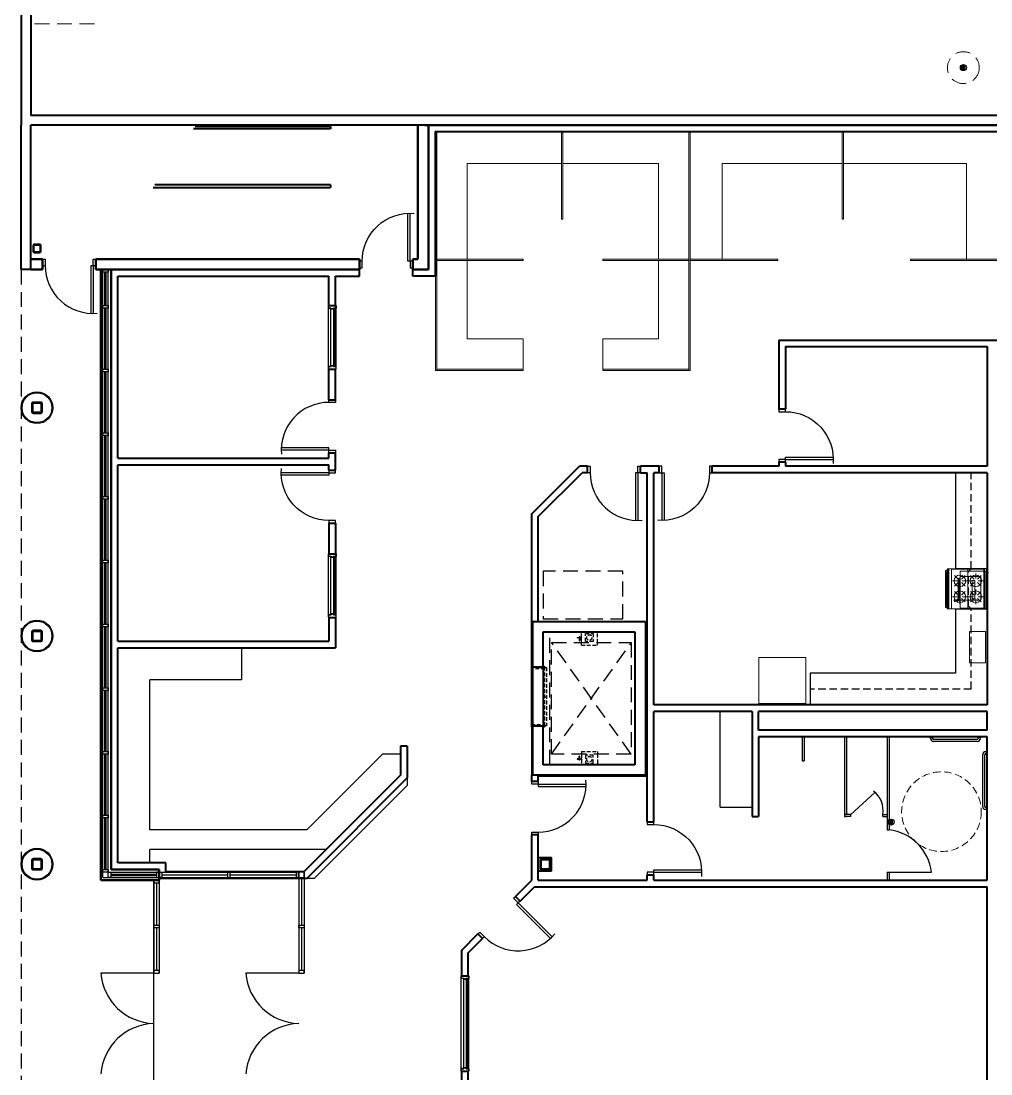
# Model space of a CAD drawing. Header units: inches. Extents: x -1028 to 37906, y -2339 to 19896.
# Drawn here: x 278 to 1009, y -1055 to -262 of the extents above; entities that cross this region are included whole.
import ezdxf

# ---------------------------------------------------------------- set-up
doc = ezdxf.new("R2010")
doc.units = ezdxf.units.IN
doc.header["$LTSCALE"] = 90
doc.header["$MEASUREMENT"] = 0
for name, pattern in [('HIDDEN2', [0.1875, 0.125, -0.0625]), ('X02461AFP1$0$HIDDEN2', [0.1875, 0.125, -0.0625]), ('X02461AFP1$0$HIDDEN4', [0.09375, 0.0625, -0.03125]), ('X02461AFP1$0$HIDDEN8', [0.04625, 0.03125, -0.015])]:
    doc.linetypes.add(name, pattern=pattern)
for name, color, linetype, lineweight in [('X02461AFP1$0$UCNT', 4, 'Continuous', 25), ('X02461AFP1$0$UCOLS', 6, 'Continuous', 40), ('X02461AFP1$0$UCOLS1', 2, 'Continuous', 25), ('X02461AFP1$0$UCOLS2', 2, 'Continuous', 25), ('X02461AFP1$0$UCOLS3', 6, 'Continuous', 40), ('X02461AFP1$0$UDR', 1, 'Continuous', 25), ('X02461AFP1$0$UELEV', 2, 'HIDDEN2', 25), ('X02461AFP1$0$UEQ_KIT', 9, 'Continuous', 13), ('X02461AFP1$0$UEQUIP', 4, 'Continuous', 25), ('X02461AFP1$0$UFLD', 4, 'Continuous', 25), ('X02461AFP1$0$UFLSL2A', 2, 'HIDDEN2', 25), ('X02461AFP1$0$UFURL', 9, 'Continuous', 13), ('X02461AFP1$0$UGL', 2, 'Continuous', 25), ('X02461AFP1$0$UHANDICAP', 8, 'X02461AFP1$0$HIDDEN4', 13), ('X02461AFP1$0$UHANDRAIL', 6, 'Continuous', 40), ('X02461AFP1$0$UKIT_EQ', 9, 'Continuous', 13), ('X02461AFP1$0$UMEZZ', 2, 'HIDDEN2', 25), ('X02461AFP1$0$UPLM', 1, 'Continuous', 25), ('X02461AFP1$0$UPLMA', 1, 'Continuous', 25), ('X02461AFP1$0$UPWALL', 9, 'Continuous', 13), ('X02461AFP1$0$USIDEWALK', 4, 'Continuous', 25), ('X02461AFP1$0$UWC1', 7, 'Continuous', 40), ('X02461AFP1$0$UWC2', 3, 'Continuous', 50), ('X02461AFP1$0$UWIN_GL', 2, 'Continuous', 25), ('X02461AFP1$0$UWINJ', 4, 'Continuous', 25), ('X02461AFP1$0$UWS1', 6, 'Continuous', 40), ('X02461AFP1$0$UWT', 7, 'Continuous', 40)]:
    doc.layers.add(name, color=color, linetype=linetype, lineweight=lineweight)

# ---------------------------------------------------------------- blocks, each defined once
blk = doc.blocks.new('X02461AFP1$0$K_STOVE')
at = {"layer": 'X02461AFP1$0$UEQ_KIT'}
for p, q in [((0.12, 27.25, 30.25), (0.12, 3.25, 30.25)), ((0.12, 28, 23), (30.12, 28, 36.75)), ((6.12, 27.5, 13.75), (0.12, 27.5)), ((30.12, 27.5, 13.75), (0.12, 27.5)), ((30.12, 27.5, 13.75), (0.12, 27.5)), ((0.25, 3.25), (0.25, 27.25)), ((1.77, 29.3, 33.25), (1.77, 9.8, 33.25)), ((1.77, 29.17, 33.25), (29.77, 29.17, 16.75)), ((1.77, 9.8, 33.25), (1.77, 29.17, 33.25)), ((2.5, 29.62, -5.44), (2.5, 30.75, -5.44)), ((2.5, 30.75, -5.44), (3.25, 30.75, -5.44)), ((3.25, 30.75, -5.44), (3.25, 29.62, -5.44)), ((7.92, 22.7, 30.25), (5.19, 25.43, 30.25)), ((5.77, 9.8, 20.25), (5.77, 25.24, 20.25)), ((9.13, 27.06, 30.25), (9.13, 23.2, 30.25)), ((13.06, 25.43, 30.25), (10.33, 22.7, 30.25)), ((19.92, 22.7, 30.25), (17.19, 25.43, 30.25)), ((21.13, 27.06, 30.25), (21.13, 23.2, 30.25)), ((25.06, 25.43, 30.25), (22.33, 22.7, 30.25)), ((23.83, 9.8, 3.75), (23.83, 25.24, 3.75)), ((29.77, 29.3, 16.75), (29.77, 9.8, 16.75)), ((29.77, 29.17, 16.75), (29.77, 9.8, 16.75)), ((7.43, 21.5, 30.25), (3.56, 21.5, 30.25)), ((7.92, 20.3, 30.25), (5.19, 17.57, 30.25)), ((8.89, 20.8, 33.25), (22.77, 20.8, 16.75)), ((8.89, 18.8, 33.25), (8.89, 20.8, 33.25)), ((22.77, 18.8, 16.75), (8.89, 18.8, 33.25)), ((9.13, 19.8, 30.25), (9.13, 15.94, 30.25)), ((13.06, 17.57, 30.25), (10.33, 20.3, 30.25)), ((19.43, 21.5, 30.25), (15.56, 21.5, 30.25)), ((19.92, 20.3, 30.25), (17.19, 17.57, 30.25)), ((21.13, 19.8, 30.25), (21.13, 15.94, 30.25)), ((25.06, 17.57, 30.25), (22.33, 20.3, 30.25)), ((22.77, 20.8, 16.75), (22.77, 18.8, 16.75)), ((26.69, 21.5, 30.25), (22.83, 21.5, 30.25)), ((30.07, 15.53, 34.75), (0.07, 15.53, 51.25)), ((1.77, 9.8, 33.25), (29.77, 9.8, 16.75)), ((4.77, 9.8, 33.25), (1.77, 9.8, 33.25)), ((4.77, 9.8, 14.25), (24.83, 9.8, -2.25)), ((4.77, 9.8, 33.25), (24.83, 9.8, 16.75)), ((7.92, 10.7, 30.25), (5.19, 13.43, 30.25)), ((7.92, 8.3, 30.25), (5.19, 5.57, 30.25)), ((5.77, 9.8, 20.25), (23.83, 9.8, 3.75)), ((10.51, 9.5, 13.75), (6.65, 9.5, 13.75)), ((7.27, 9.8, 21.75), (7.27, 8.3, 21.75)), ((7.27, 8.3, 21.75), (8.27, 8.3, 21.75)), ((8.27, 9.8, 21.75), (8.27, 8.3, 21.75)), ((8.27, 9.05, 21.75), (22.27, 9.05, 5.25)), ((22.27, 8.3, 5.25), (8.27, 8.3, 21.75)), ((9.13, 15.06, 30.25), (9.13, 11.2, 30.25)), ((13.06, 13.43, 30.25), (10.33, 10.7, 30.25)), ((13.06, 5.57, 30.25), (10.33, 8.3, 30.25)), ((17.78, 9.5, 13.75), (13.91, 9.5, 13.75)), ((19.92, 10.7, 30.25), (17.19, 13.43, 30.25)), ((19.92, 8.3, 30.25), (17.19, 5.57, 30.25)), ((22.51, 9.5, 13.75), (18.65, 9.5, 13.75)), ((21.13, 15.06, 30.25), (21.13, 11.2, 30.25)), ((22.27, 9.8, 5.25), (22.27, 8.3, 5.25)), ((23.27, 8.3, 5.25), (22.27, 8.3, 5.25)), ((25.06, 13.43, 30.25), (22.33, 10.7, 30.25)), ((25.06, 5.57, 30.25), (22.33, 8.3, 30.25)), ((26.69, 9.5, 30.25), (22.83, 9.5, 30.25)), ((23.27, 9.8, 5.25), (23.27, 8.3, 5.25)), ((23.68, 6.17, 22.25), (23.68, 9.8, 22.25)), ((24.18, 9.8, 22.25), (24.18, 6.17, 22.25)), ((29.77, 9.8, 16.75), (24.83, 9.8, 16.75)), ((28.33, 9.8, 0.75), (26.27, 9.8, 0.75)), ((30.12, 1, 6.75), (0.12, 1, 10.75)), ((0.12, 1, -12.75), (30.12, 1, -16.75)), ((30.12, 3.25, 13.75), (0.12, 3.25)), ((30.12, 1.25, 13.75), (0.12, 1.25)), ((0.12, 0.25, 30.25), (30.12, 0.25, 6.75)), ((1.25, -1.25, 5.25), (1.25, 0.25, 5.25)), ((2.25, 0.25, 5.25), (2.25, -1.25, 5.25)), ((9.13, 7.8, 30.25), (9.13, 3.94, 30.25)), ((21.13, 7.8, 30.25), (21.13, 3.94, 30.25)), ((24.18, 6.17, 22.25), (23.68, 6.17, 22.25)), ((28.12, 0.25, 5.25), (28.12, -1.25, 5.25)), ((29.12, -1.25, 5.25), (29.12, 0.25, 5.25)), ((2.25, -1.25, 5.25), (1.25, -1.25, 5.25)), ((1.25, -1.25, 4.25), (2.25, -1.25, 4.25)), ((28.12, -0.5, 4.25), (2.25, -0.5, 4.25)), ((2.25, -1.25, 4.25), (28.12, -1.25, 4.25)), ((28.12, -1.25, 5.25), (29.12, -1.25, 5.25)), ((29.12, -1.25, 4.25), (28.12, -1.25, 4.25))]:
    blk.add_line(p, q, dxfattribs=at)
for centre, radius in [((9.13, 21.5, 30.25), 4.37), ((21.13, 21.5, 30.25), 4.37), ((27.52, 30.17, 17.75), 0.375), ((9.13, 9.5, 30.25), 4.37), ((21.13, 9.5, 30.25), 4.37), ((23.93, 5.67, 22.5), 0.562)]:
    blk.add_circle(centre, radius, dxfattribs=at)
for points, invisible_edges in [([(0.12, 29.5), (30.12, 29.5, 13.75), (30.12, 1.25, 13.75), (0.12, 1.25)], 4), ([(0.12, 1, 1.75), (30.12, 1.25, 13.75), (30.12, 0.25, 12), (0.12, 0.25)], 1)]:
    blk.add_3dface(points, dxfattribs=dict(at, invisible_edges=invisible_edges))
for points in [[(1.77, 9.8, 33.25), (1.77, 29.17, 33.25), (29.77, 29.17, 16.75), (29.77, 9.8, 16.75)], [(23.83, 25.24, 7.75), (23.83, 9.8, 7.75), (5.77, 9.8, 24.25), (5.77, 25.24, 24.25)], [(8.27, 9.8, 22.75), (7.27, 9.8, 22.75), (7.27, 8.3, 22.75), (8.27, 8.3, 22.75)], [(8.27, 9.05, 22.75), (22.27, 9.05, 6.25), (22.27, 8.3, 6.25), (8.27, 8.3, 22.75)], [(22.27, 9.8, 6.25), (23.27, 9.8, 6.25), (23.27, 8.3, 6.25), (22.27, 8.3, 6.25)], [(23.68, 9.8, 22.25), (24.18, 9.8, 22.25), (24.18, 6.17, 22.25), (23.68, 6.17, 22.25)], [(0, 1, 6.5), (0, 0), (0, 1, -12.75)], [(0.12, 0.25, 16), (30.12, 0.25, 12), (30.12, 1, 12), (0.12, 1, 16)], [(30.12, 0), (0.25, 0), (0.25, 1, -12.75), (30.12, 1, -12.75)], [(1.25, 0.75, 5.25), (1.25, -1.25, 5.25), (1.25, -1.25, 4.25), (1.25, 0.62, 4.25)], [(2.25, 0.75, 5.25), (1.25, 0.75, 5.25), (1.25, -1.25, 5.25), (2.25, -1.25, 5.25)], [(2.25, 0.75, 5.25), (2.25, -1.25, 5.25), (2.25, -1.25, 4.25), (2.25, 0.62, 4.25)], [(28.12, 0.75, 5.25), (28.12, -1.25, 5.25), (28.12, -1.25, 4.25), (28.12, 0.62, 4.25)], [(28.12, 0.75, 5.25), (29.12, 0.75, 5.25), (29.12, -1.25, 5.25), (28.12, -1.25, 5.25)], [(29.12, 0.75, 5.25), (29.12, -1.25, 5.25), (29.12, -1.25, 4.25), (29.12, 0.62, 4.25)], [(28.12, -0.5, 5.25), (2.25, -0.5, 5.25), (2.25, -1.25, 5.25), (28.12, -1.25, 5.25)]]:
    blk.add_3dface(points, dxfattribs=at)
blk = doc.blocks.new('X02461AFP1$0$30DRM')
for p, q in [((2, 2.5), (2, 38.5)), ((3.75, 2.5), (3.75, 38.43)), ((2, 2.5), (3.75, 2.5)), ((3.75, 2.5), (3.75, 2.5))]:
    blk.add_line(p, q)
for points in [[(0, -2.5), (0, 2.5), (2, 2.5), (2, -2.5)], [(38, -2.5), (38, 2.5), (40, 2.5), (40, -2.5)]]:
    blk.add_lwpolyline(points, close=True)
blk.add_arc((2, 2.5), 36, 0, 95)
blk = doc.blocks.new('X02461AFP1$0$HC_GRBAR')
at = {"layer": 'Defpoints'}
for p, q in [((0, 0), (0, -0.11)), ((0.06, -0.06), (-0.06, -0.06))]:
    blk.add_line(p, q, dxfattribs=at)
at = {"layer": 'X02461AFP1$0$UPLMA'}
for p, q in [((0, 55.44), (0, 52.44)), ((0.5, 55.44), (0, 55.44)), ((0, 52.44), (0.5, 52.44)), ((0.5, 52.44), (0.5, 55.44)), ((0.5, 54.69), (1.25, 54.69)), ((0.5, 53.19), (1.25, 53.19)), ((2, 52.44), (2, 13.44)), ((3.5, 52.44), (3.5, 13.44)), ((0, 10.44), (0, 13.44)), ((0, 13.44), (0.5, 13.44)), ((0.5, 10.44), (0, 10.44)), ((0.5, 13.44), (0.5, 10.44)), ((0.5, 12.69), (1.25, 12.69)), ((0.5, 11.19), (1.25, 11.19)), ((4.56, 0.44), (7.56, 0.44)), ((4.56, -0.06), (4.56, 0.44)), ((5.31, 0.44), (5.31, 1.19)), ((6.81, 0.44), (6.81, 1.19)), ((7.56, 3.44), (40.56, 3.44)), ((7.56, 1.94), (40.56, 1.94)), ((7.56, 0.44), (7.56, -0.06)), ((43.56, 0.44), (40.56, 0.44)), ((40.56, 0.44), (40.56, -0.06)), ((41.31, 0.44), (41.31, 1.19)), ((42.81, 0.44), (42.81, 1.19)), ((43.56, -0.06), (43.56, 0.44)), ((7.56, -0.06), (4.56, -0.06)), ((40.56, -0.06), (43.56, -0.06))]:
    blk.add_line(p, q, dxfattribs=at)
for centre, radius, start, end in [((1.25, 52.44), 2.25, 0, 90), ((1.25, 52.44), 0.75, 0, 90), ((1.25, 13.44), 2.25, 270, 0), ((1.25, 13.44), 0.75, 270, 0), ((7.56, 1.19), 2.25, 90, 180), ((7.56, 1.19), 0.75, 90, 180), ((40.56, 1.19), 2.25, 0, 90), ((40.56, 1.19), 0.75, 0, 90)]:
    blk.add_arc(centre, radius, start, end, dxfattribs=at)
blk = doc.blocks.new('X02461AFP1$0$ELEV')
at = {"layer": 'X02461AFP1$0$UDR', "linetype": 'X02461AFP1$0$HIDDEN8'}
for p, q in [((68, -30.25), (68, -28.25)), ((68, -28.25), (69, -28.25)), ((78, -30.25), (68, -30.25)), ((77, -28.25), (78, -28.25)), ((78, -28.25), (78, -30.25)), ((67.75, -51.25), (66.5, -51.25)), ((68, -72.25), (78, -72.25)), ((68, -74.25), (68, -72.25)), ((69, -74.25), (68, -74.25)), ((78, -74.25), (77, -74.25)), ((78, -72.25), (78, -74.25))]:
    blk.add_line(p, q, dxfattribs=at)
blk.add_lwpolyline([(67.75, -73.25), (66.5, -73.25), (66.5, -29.25), (67.75, -29.25)], close=True, dxfattribs=at)
at = {"layer": 'X02461AFP1$0$UDR', "color": 0, "linetype": 'X02461AFP1$0$HIDDEN8'}
for p in [(78, -30.25), (78, -72.25)]:
    blk.add_point(p, dxfattribs=at)
at = {"layer": 'X02461AFP1$0$UELEV'}
for p, q in [((64, 0), (64, -100)), ((2.75, -8), (62.75, -92)), ((62.75, -8), (2.75, -92)), ((62.75, -8), (62.75, -92))]:
    blk.add_line(p, q, dxfattribs=at)
blk.add_lwpolyline([(62.75, -92), (2.75, -92), (2.75, -8), (62.75, -8)], close=True, dxfattribs=at)
at = {"layer": 'X02461AFP1$0$UEQUIP', "linetype": 'X02461AFP1$0$HIDDEN8'}
for p, q in [((28.29, -8), (28.29, 0)), ((40.29, -4.05), (40.29, 0)), ((40.29, -8), (40.29, -4.37)), ((28.29, -10), (28.29, -8.32)), ((40.29, -10), (28.29, -10)), ((40.29, -10), (40.29, -8.35)), ((40.29, -90), (28.29, -90)), ((28.29, -90), (28.29, -91.68)), ((28.29, -92), (28.29, -100)), ((40.29, -90), (40.29, -91.65)), ((40.29, -92), (40.29, -95.63)), ((40, -95.95), (40, -95.78)), ((40.29, -95.95), (40.29, -100))]:
    blk.add_line(p, q, dxfattribs=at)
at = {"layer": 'X02461AFP1$0$UEQUIP', "color": 9, "linetype": 'X02461AFP1$0$HIDDEN8'}
for p, q in [((43.5, -4.05), (40, -4.05)), ((40, -4.05), (40, -4.22)), ((41.48, -4.48), (40.12, -4.35)), ((41.44, -5.23), (41.44, -5.23)), ((41.44, -5.23), (41.44, -6.48)), ((42.06, -6.48), (41.44, -6.48)), ((41.59, -4.6), (41.59, -5.08)), ((41.75, -3.05), (41.75, -7.23)), ((41.91, -4.61), (41.91, -5.08)), ((42.03, -4.48), (43.38, -4.37)), ((42.06, -5.23), (42.06, -6.48)), ((42.06, -5.23), (42.06, -5.23)), ((43.5, -4.05), (43.5, -4.24)), ((41.44, -94.77), (41.44, -93.52)), ((42.06, -93.52), (41.44, -93.52)), ((41.44, -94.77), (41.44, -94.77)), ((41.59, -95.4), (41.59, -94.92)), ((41.75, -96.95), (41.75, -92.77)), ((41.91, -95.39), (41.91, -94.92)), ((42.06, -94.77), (42.06, -93.52)), ((42.06, -94.77), (42.06, -94.77)), ((43.5, -95.95), (40, -95.95)), ((41.48, -95.52), (40.12, -95.65)), ((42.03, -95.52), (43.38, -95.63)), ((43.5, -95.95), (43.5, -95.76))]:
    blk.add_line(p, q, dxfattribs=at)
at = {"layer": 'X02461AFP1$0$UEQUIP', "linetype": 'X02461AFP1$0$HIDDEN8'}
for points in [[(37.33, -1.17), (31.33, -1.17), (31.33, -7.17), (37.33, -7.17)], [(37.33, -98.83), (31.33, -98.83), (31.33, -92.83), (37.33, -92.83)]]:
    blk.add_lwpolyline(points, close=True, dxfattribs=at)
for centre in [(34.33, -4.17), (34.33, -95.83)]:
    blk.add_circle(centre, 2, dxfattribs=at)
at = {"layer": 'X02461AFP1$0$UEQUIP', "color": 9, "linetype": 'X02461AFP1$0$HIDDEN8'}
for centre, radius, start, end in [((40.13, -4.22), 0.13, 180, 264.77413), ((41.44, -5.08), 0.156, 270, 0), ((41.46, -4.6), 0.13, 0, 84.77413), ((42.04, -4.61), 0.13, 94.66413, 180), ((42.06, -5.08), 0.156, 180, 270), ((43.37, -4.24), 0.13, 274.66413, 0), ((41.44, -94.92), 0.156, 0, 90), ((42.06, -94.92), 0.156, 90, 180), ((41.46, -95.4), 0.13, 275.22587, 0), ((42.04, -95.39), 0.13, 180, 265.33587), ((43.37, -95.76), 0.13, 0, 85.33587)]:
    blk.add_arc(centre, radius, start, end, dxfattribs=at)
at = {"layer": 'X02461AFP1$0$UEQUIP', "linetype": 'X02461AFP1$0$HIDDEN8'}
blk.add_arc((40.13, -95.78), 0.13, 95.22587, 180, dxfattribs=at)
at = {"layer": 'X02461AFP1$0$UWC1'}
for p, q in [((-8, -108), (-8, 8)), ((-8, 8), (77, 8)), ((77, 8), (77, -29)), ((0, -100), (0, 0)), ((0, 0), (69, 0)), ((69, 0), (69, -29)), ((69, -29), (77, -29)), ((69, -73.5), (69, -100)), ((69, -73.5), (77, -73.5)), ((69, -100), (0, -100)), ((77, -108), (-8, -108))]:
    blk.add_line(p, q, dxfattribs=at)
blk.add_lwpolyline([(77, -73.5), (77, -108)], dxfattribs=at)

msp = doc.modelspace()

# ---------------------------------------------------------------- linework, layer by layer
at = {"layer": 'X02461AFP1$0$UCNT'}
for p, q in [((1005.979483, -602.019683), (981.979483, -602.019683)), ((981.979483, -602.019683), (981.979483, -674.332183)), ((1005.979483, -674.332183), (981.979483, -674.332183)), ((993.979483, -674.332183), (991.979483, -676.332183)), ((981.979483, -704.707183), (981.979483, -753.019683)), ((1005.979483, -704.707183), (981.979483, -704.707183)), ((993.979483, -704.582183), (991.979483, -702.582183)), ((443.979483, -734.019683), (443.979483, -758.019683)), ((981.979483, -753.019683), (872.670005, -753.019683)), ((872.670005, -753.019683), (872.670005, -777.019683)), ((374.979483, -871.019683), (374.979483, -758.019683)), ((443.979483, -758.019683), (374.979483, -758.019683)), ((804.729483, -854.019683), (804.729483, -782.019683)), ((493.208834, -871.019683), (550.208834, -814.019683)), ((563.978386, -814.019683), (550.208834, -814.019683)), ((507.907318, -886.019683), (563.432253, -830.494748)), ((568.978386, -832.019683), (568.978386, -837.676537)), ((499.13524, -907.519683), (568.978386, -837.676537)), ((804.729483, -854.019683), (828.729483, -854.019683)), ((493.208834, -871.019683), (374.979483, -871.019683)), ((507.907318, -886.019683), (374.979483, -886.019683)), ((374.979483, -896.019683), (374.979483, -886.019683)), ((487.229483, -902.519683), (487.229483, -907.519683)), ((487.229483, -907.519683), (499.13524, -907.519683))]:
    msp.add_line(p, q, dxfattribs=at)
at = {"layer": 'X02461AFP1$0$UCNT', "linetype": 'X02461AFP1$0$HIDDEN4'}
for p, q in [((993.979483, -674.332183), (993.979483, -602.019683)), ((991.979483, -702.582183), (991.979483, -676.332183)), ((993.979483, -765.019683), (993.979483, -704.582183)), ((993.979483, -765.019683), (872.670005, -765.019683))]:
    msp.add_line(p, q, dxfattribs=at)
at = {"layer": 'X02461AFP1$0$UCOLS'}
for points in [[(292.729483, -557.019683, 0.4142135624), (293.979483, -555.769683), (293.979483, -550.269683, 0.4142135624), (292.729483, -549.019683), (287.229483, -549.019683, 0.4142135624), (285.979483, -550.269683), (285.979483, -555.769683, 0.4142135624), (287.229483, -557.019683)], [(292.729483, -556.394683, 0.4142135624), (293.354483, -555.769683), (293.354483, -550.269683, 0.4142135624), (292.729483, -549.644683), (287.229483, -549.644683, 0.4142135624), (286.604483, -550.269683), (286.604483, -555.769683, 0.4142135624), (287.229483, -556.394683)], [(292.729483, -901.019683, 0.4142135624), (293.979483, -899.769683), (293.979483, -894.269683, 0.4142135624), (292.729483, -893.019683), (287.229483, -893.019683, 0.4142135624), (285.979483, -894.269683), (285.979483, -899.769683, 0.4142135624), (287.229483, -901.019683)], [(292.729483, -900.394683, 0.4142135624), (293.354483, -899.769683), (293.354483, -894.269683, 0.4142135624), (292.729483, -893.644683), (287.229483, -893.644683, 0.4142135624), (286.604483, -894.269683), (286.604483, -899.769683, 0.4142135624), (287.229483, -900.394683)], [(675.754465, -901.019683, 0.4142135624), (677.004465, -899.769683), (677.004465, -894.269683, 0.4142135624), (675.754465, -893.019683), (670.254465, -893.019683, 0.4142135624), (669.004465, -894.269683), (669.004465, -899.769683, 0.4142135624), (670.254465, -901.019683)], [(675.754465, -900.394683, 0.4142135624), (676.379465, -899.769683), (676.379465, -894.269683, 0.4142135624), (675.754465, -893.644683), (670.254465, -893.644683, 0.4142135624), (669.629465, -894.269683), (669.629465, -899.769683, 0.4142135624), (670.254465, -900.394683)]]:
    msp.add_lwpolyline(points, format="xyb", close=True, dxfattribs=at)
at = {"layer": 'X02461AFP1$0$UCOLS1'}
for centre, radius in [((289.979483, -553.019683), 12), ((289.979483, -553.019683), 11.25), ((289.979483, -897.019683), 12), ((289.979483, -897.019683), 11.25)]:
    msp.add_circle(centre, radius, dxfattribs=at)
at = {"layer": 'X02461AFP1$0$UCOLS2'}
for radius in [12, 11.25]:
    msp.add_circle((289.979483, -725.019683), radius, dxfattribs=at)
at = {"layer": 'X02461AFP1$0$UCOLS3'}
for points in [[(292.041983, -436.019683, 0.4142135624), (292.979483, -435.082183), (292.979483, -430.957183, 0.4142135624), (292.041983, -430.019683), (287.916983, -430.019683, 0.4142135624), (286.979483, -430.957183), (286.979483, -435.082183, 0.4142135624), (287.916983, -436.019683)], [(292.041983, -435.550933, 0.4142135624), (292.510733, -435.082183), (292.510733, -430.957183, 0.4142135624), (292.041983, -430.488433), (287.916983, -430.488433, 0.4142135624), (287.448233, -430.957183), (287.448233, -435.082183, 0.4142135624), (287.916983, -435.550933)], [(292.729483, -729.019683, 0.4142135624), (293.979483, -727.769683), (293.979483, -722.269683, 0.4142135624), (292.729483, -721.019683), (287.229483, -721.019683, 0.4142135624), (285.979483, -722.269683), (285.979483, -727.769683, 0.4142135624), (287.229483, -729.019683)], [(292.729483, -728.394683, 0.4142135624), (293.354483, -727.769683), (293.354483, -722.269683, 0.4142135624), (292.729483, -721.644683), (287.229483, -721.644683, 0.4142135624), (286.604483, -722.269683), (286.604483, -727.769683, 0.4142135624), (287.229483, -728.394683)]]:
    msp.add_lwpolyline(points, format="xyb", close=True, dxfattribs=at)
at = {"layer": 'X02461AFP1$0$UDR'}
for p, q in [((377.979483, -979.019683), (337.979483, -979.019683)), ((487.229483, -979.019683), (447.229483, -979.019683))]:
    msp.add_line(p, q, dxfattribs=at)
for centre, start, end in [((379.202789, -975.67936), 184.632553595, 268.305047834), ((488.452789, -975.67936), 184.632553595, 268.305047834), ((379.202789, -1058.360006), 91.694952166, 175.367446405), ((488.452789, -1058.360006), 91.694952166, 175.367446405)]:
    msp.add_arc(centre, 41.358419, start, end, dxfattribs=at)
at = {"layer": 'X02461AFP1$0$UEQUIP', "linetype": 'X02461AFP1$0$HIDDEN2'}
msp.add_lwpolyline([(671.36942, -712.227829), (731.36942, -712.227829), (731.36942, -676.227829), (671.36942, -676.227829)], close=True, dxfattribs=at)
at = {"layer": 'X02461AFP1$0$UFLD'}
for p, q in [((986.416566, -298.397847), (986.416566, -295.158576)), ((987.365981, -298.943266), (987.365981, -294.613157)), ((988.157159, -299.021098), (988.157159, -294.535325)), ((989.106573, -298.724925), (989.106573, -294.831498)), ((931.917663, -866.8735), (931.917663, -863.634229)), ((932.867077, -867.418919), (932.867077, -863.088811)), ((933.658256, -867.496751), (933.658256, -863.010978)), ((934.60767, -867.200578), (934.60767, -863.307151))]:
    msp.add_line(p, q, dxfattribs=at)
for centre in [(987.978386, -296.778212), (933.479483, -865.253865)]:
    msp.add_circle(centre, 2.25, dxfattribs=at)
at = {"layer": 'X02461AFP1$0$UFLSL2A', "color": 9, "lineweight": 13}
msp.add_line((333.229483, -263.780691), (285.229483, -263.780691), dxfattribs=at)
msp.add_circle((987.978386, -296.778212), 12, dxfattribs=at)
at = {"layer": 'X02461AFP1$0$UGL'}
for p, q in [((339.604483, -907.019683), (339.604483, -451.019683)), ((343.604483, -905.019683), (343.604483, -451.019683)), ((343.604483, -903.019683), (381.979483, -903.019683)), ((383.979483, -903.019683), (485.229483, -903.019683)), ((487.229483, -903.019683), (487.229483, -979.019683)), ((491.229483, -903.019683), (491.229483, -979.019683)), ((339.604483, -907.019683), (379.979483, -907.019683)), ((377.979483, -909.019683), (377.979483, -979.019683)), ((381.979483, -909.019683), (381.979483, -979.019683)), ((383.979483, -907.019683), (485.229483, -907.019683)), ((377.979483, -979.019683), (381.979483, -979.019683)), ((487.229483, -979.019683), (491.229483, -979.019683))]:
    msp.add_line(p, q, dxfattribs=at)
at = {"layer": 'X02461AFP1$0$UGL', "color": 2, "lineweight": 25}
for p, q in [((345.604483, -904.519683), (379.979483, -904.519683)), ((345.604483, -905.519683), (379.979483, -905.519683)), ((379.979483, -911.019683), (379.979483, -943.019683)), ((383.979483, -905.019683), (433.604483, -905.019683)), ((435.604483, -905.019683), (485.229483, -905.019683)), ((489.229483, -907.019683), (489.229483, -943.019683)), ((379.979483, -945.019683), (379.979483, -977.019683)), ((489.229483, -945.019683), (489.229483, -977.019683))]:
    msp.add_line(p, q, dxfattribs=at)
for points in [[(339.604483, -451.019683), (339.604483, -449.019683), (343.604483, -449.019683), (343.604483, -451.019683)], [(339.604483, -478.019683), (339.604483, -476.019683), (343.604483, -476.019683), (343.604483, -478.019683)], [(339.604483, -526.019683), (339.604483, -524.019683), (343.604483, -524.019683), (343.604483, -526.019683)], [(339.604483, -574.019683), (339.604483, -572.019683), (343.604483, -572.019683), (343.604483, -574.019683)], [(339.604483, -622.019683), (339.604483, -620.019683), (343.604483, -620.019683), (343.604483, -622.019683)], [(339.604483, -670.019683), (339.604483, -668.019683), (343.604483, -668.019683), (343.604483, -670.019683)], [(339.604483, -718.019683), (339.604483, -716.019683), (343.604483, -716.019683), (343.604483, -718.019683)], [(339.604483, -766.019683), (339.604483, -764.019683), (343.604483, -764.019683), (343.604483, -766.019683)], [(339.604483, -814.019683), (339.604483, -812.019683), (343.604483, -812.019683), (343.604483, -814.019683)], [(339.604483, -862.019683), (339.604483, -860.019683), (343.604483, -860.019683), (343.604483, -862.019683)], [(339.604483, -903.019683), (339.604483, -901.019683), (343.604483, -901.019683), (343.604483, -903.019683)], [(343.604483, -903.019683), (345.604483, -903.019683), (345.604483, -907.019683), (343.604483, -907.019683)], [(379.979483, -907.019683), (381.979483, -907.019683), (381.979483, -903.019683), (379.979483, -903.019683)], [(383.979483, -907.019683), (381.979483, -907.019683), (381.979483, -903.019683), (383.979483, -903.019683)], [(433.604483, -907.019683), (435.604483, -907.019683), (435.604483, -903.019683), (433.604483, -903.019683)], [(485.229483, -907.019683), (487.229483, -907.019683), (487.229483, -903.019683), (485.229483, -903.019683)], [(491.229483, -907.019683), (491.229483, -903.019683), (487.229483, -903.019683), (487.229483, -907.019683)], [(381.979483, -911.019683), (381.979483, -909.019683), (377.979483, -909.019683), (377.979483, -911.019683)], [(381.979483, -943.019683), (381.979483, -945.019683), (377.979483, -945.019683), (377.979483, -943.019683)], [(491.229483, -943.019683), (491.229483, -945.019683), (487.229483, -945.019683), (487.229483, -943.019683)], [(381.979483, -979.019683), (381.979483, -977.019683), (377.979483, -977.019683), (377.979483, -979.019683)], [(491.229483, -979.019683), (491.229483, -977.019683), (487.229483, -977.019683), (487.229483, -979.019683)]]:
    msp.add_lwpolyline(points, close=True, dxfattribs=at)
msp.add_lwpolyline([(343.604483, -907.019683), (343.604483, -905.019683)], dxfattribs=at)
at = {"layer": 'X02461AFP1$0$UHANDICAP'}
msp.add_circle((971.486056, -857.38915), 30, dxfattribs=at)
at = {"layer": 'X02461AFP1$0$UHANDRAIL'}
for p, q in [((511.256882, -341.027917), (409.161975, -341.027917)), ((511.256882, -341.027917), (511.256882, -343.027917)), ((511.256882, -343.027917), (407.832432, -343.027917)), ((377.451154, -387.019683), (511.256882, -387.019683)), ((511.256882, -385.019683), (378.87957, -385.019683)), ((511.256882, -385.019683), (511.256882, -387.019683))]:
    msp.add_line(p, q, dxfattribs=at)
at = {"layer": 'X02461AFP1$0$UKIT_EQ'}
for points in [[(992.649682, -745.151412), (992.649682, -721.651412), (1004.649682, -721.651412), (1004.649682, -745.151412)], [(833.885785, -775.792207), (833.885785, -741.292207), (869.385785, -741.292207), (869.385785, -775.792207)]]:
    msp.add_lwpolyline(points, close=True, dxfattribs=at)
at = {"layer": 'X02461AFP1$0$UMEZZ'}
msp.add_line((277.979483, -449.019683), (277.979483, -1665.019683), dxfattribs=at)
at = {"layer": 'X02461AFP1$0$UPLMA'}
for p, q in [((866.479483, -801.019683), (866.479483, -819.019683)), ((867.979483, -801.019683), (867.979483, -819.019683)), ((898.479483, -801.019683), (898.479483, -861.019683)), ((899.979483, -801.019683), (899.979483, -859.519683)), ((930.479483, -801.019683), (930.479483, -871.019683)), ((931.979483, -801.019683), (931.979483, -871.050947)), ((866.479483, -819.019683), (867.979483, -819.019683)), ((903.229483, -859.519683), (921.339314, -843.039554)), ((903.229483, -859.519683), (898.479483, -859.519683)), ((898.479483, -861.019683), (899.979483, -861.019683)), ((903.229483, -861.019683), (898.479483, -861.019683)), ((898.479483, -861.019683), (899.979483, -861.019683)), ((898.479483, -861.019683), (899.979483, -861.019683)), ((903.229483, -861.019683), (903.229483, -859.519683)), ((927.229483, -861.019683), (927.229483, -859.519683)), ((927.229483, -859.519683), (930.479483, -859.519683)), ((927.229483, -861.019683), (930.479483, -861.019683)), ((930.479483, -871.050947), (931.979483, -871.050947)), ((930.479483, -903.019683), (930.479483, -909.019683)), ((930.479483, -903.019683), (931.979483, -903.019683)), ((931.979483, -903.019683), (931.979483, -909.019683)), ((931.979483, -903.019683), (963.979483, -903.019683))]:
    msp.add_line(p, q, dxfattribs=at)
for centre, radius, start, end in [((909.606526, -856.39263), 17.898242, 349.938050442, 53.346462063), ((927.594222, -907.440511), 36.652843, 6.927511553, 83.128493017)]:
    msp.add_arc(centre, radius, start, end, dxfattribs=at)
at = {"layer": 'X02461AFP1$0$UPWALL'}
for p, q in [((590.229483, -525.019683), (590.229483, -345.019683)), ((591.229483, -525.019683), (591.229483, -345.019683)), ((685.229483, -345.019683), (685.229483, -411.019683)), ((686.229483, -345.019683), (686.229483, -411.019683)), ((781.229483, -525.019683), (781.229483, -345.019683)), ((782.229483, -525.019683), (782.229483, -345.019683)), ((896.729483, -345.019683), (896.729483, -411.019683)), ((897.729483, -345.019683), (897.729483, -411.019683)), ((614.229483, -441.019683), (614.229483, -369.019683)), ((614.229483, -369.019683), (685.229483, -369.019683)), ((686.229483, -369.019683), (758.229483, -369.019683)), ((758.229483, -441.019683), (758.229483, -369.019683)), ((806.229483, -369.019683), (896.729483, -369.019683)), ((806.229483, -441.019683), (806.229483, -369.019683)), ((897.729483, -369.019683), (990.229483, -369.019683)), ((990.229483, -441.019683), (990.229483, -369.019683)), ((685.229483, -411.019683), (686.229483, -411.019683)), ((896.729483, -411.019683), (897.729483, -411.019683)), ((590.229483, -441.019683), (656.229483, -441.019683)), ((591.229483, -442.019683), (656.229483, -442.019683)), ((614.229483, -501.019683), (614.229483, -442.019683)), ((656.229483, -441.019683), (656.229483, -442.019683)), ((781.229483, -441.019683), (716.229483, -441.019683)), ((716.229483, -441.019683), (716.229483, -442.019683)), ((781.229483, -442.019683), (716.229483, -442.019683)), ((758.229483, -501.019683), (758.229483, -442.019683)), ((782.229483, -441.019683), (848.229483, -441.019683)), ((782.229483, -442.019683), (848.229483, -442.019683)), ((848.229483, -441.019683), (848.229483, -442.019683)), ((1013.229483, -441.019683), (948.229483, -441.019683)), ((948.229483, -441.019683), (948.229483, -442.019683)), ((1014.228386, -442.019683), (948.229483, -442.019683)), ((656.229483, -501.019683), (614.229483, -501.019683)), ((656.229483, -525.019683), (656.229483, -501.019683)), ((716.229483, -525.019683), (716.229483, -501.019683)), ((716.229483, -501.019683), (758.229483, -501.019683)), ((590.229483, -525.019683), (656.229483, -525.019683)), ((591.229483, -524.019683), (656.229483, -524.019683)), ((716.229483, -524.019683), (781.229483, -524.019683)), ((716.229483, -525.019683), (782.229483, -525.019683))]:
    msp.add_line(p, q, dxfattribs=at)
at = {"layer": 'X02461AFP1$0$USIDEWALK'}
msp.add_line((377.979483, -1125.019683), (377.979483, -909.019683), dxfattribs=at)
at = {"layer": 'X02461AFP1$0$UWC1'}
for p, q in [((663.479483, -793.019683), (663.479483, -748.519683)), ((671.479483, -748.519683), (671.479483, -793.019683))]:
    msp.add_line(p, q, dxfattribs=at)
at = {"layer": 'X02461AFP1$0$UWC2'}
for p, q in [((576.978386, -441.019683), (576.978386, -340.019683)), ((584.978386, -449.019683), (584.978386, -340.019683)), ((294.229483, -441.019683), (285.229483, -441.019683)), ((294.229483, -441.019683), (294.229483, -449.019683)), ((533.061952, -441.019683), (334.229483, -441.019683)), ((334.229483, -441.019683), (334.229483, -449.019683)), ((533.061952, -449.019683), (533.061952, -441.019683)), ((573.061952, -449.019683), (573.061952, -441.019683)), ((576.978386, -441.019683), (573.061952, -441.019683)), ((294.229483, -449.019683), (285.479483, -449.019683)), ((533.061952, -449.019683), (334.229483, -449.019683)), ((337.979483, -909.019683), (337.979483, -449.019683)), ((345.979483, -901.019683), (345.979483, -449.019683)), ((584.978386, -449.019683), (573.061952, -449.019683)), ((381.979483, -901.019683), (345.979483, -901.019683)), ((381.979483, -909.019683), (381.979483, -901.019683)), ((337.979483, -909.019683), (381.979483, -909.019683))]:
    msp.add_line(p, q, dxfattribs=at)
at = {"layer": 'X02461AFP1$0$UWIN_GL'}
for p, q in [((341.104483, -476.019683), (341.104483, -451.019683)), ((342.104483, -476.019683), (342.104483, -451.019683)), ((341.104483, -524.019683), (341.104483, -478.019683)), ((342.104483, -524.019683), (342.104483, -478.019683)), ((513.454019, -478.269657), (513.829019, -478.269657)), ((513.454019, -478.269657), (513.454021, -521.769683)), ((513.829021, -521.769683), (513.829019, -478.269657)), ((513.454021, -521.769683), (513.829021, -521.769683)), ((341.104483, -572.019683), (341.104483, -526.019683)), ((342.104483, -572.019683), (342.104483, -526.019683)), ((341.104483, -620.019683), (341.104483, -574.019683)), ((342.104483, -620.019683), (342.104483, -574.019683)), ((341.104483, -668.019683), (341.104483, -622.019683)), ((342.104483, -668.019683), (342.104483, -622.019683)), ((513.454019, -665.269657), (513.454021, -708.769683)), ((513.454019, -665.269657), (513.829019, -665.269657)), ((513.829021, -708.769683), (513.829019, -665.269657)), ((341.104483, -716.019683), (341.104483, -670.019683)), ((342.104483, -716.019683), (342.104483, -670.019683)), ((513.454021, -708.769683), (513.829021, -708.769683)), ((341.104483, -764.019683), (341.104483, -718.019683)), ((342.104483, -764.019683), (342.104483, -718.019683)), ((341.104483, -812.019683), (341.104483, -766.019683)), ((342.104483, -812.019683), (342.104483, -766.019683)), ((341.104483, -860.019683), (341.104483, -814.019683)), ((342.104483, -860.019683), (342.104483, -814.019683)), ((341.104483, -901.019683), (341.104483, -862.019683)), ((342.104483, -901.019683), (342.104483, -862.019683)), ((613.454019, -983.269657), (613.454021, -1050.769683)), ((613.454019, -983.269657), (613.829019, -983.269657)), ((613.829021, -1050.769683), (613.829019, -983.269657)), ((613.454021, -1050.769683), (613.829021, -1050.769683))]:
    msp.add_line(p, q, dxfattribs=at)
at = {"layer": 'X02461AFP1$0$UWIN_GL', "color": 8, "lineweight": 13}
for p, q in [((513.516521, -521.769683), (513.516519, -478.269657)), ((513.766521, -521.769683), (513.766519, -478.269657)), ((513.516521, -708.769683), (513.516519, -665.269657)), ((513.766521, -708.769683), (513.766519, -665.269657)), ((613.516521, -1050.769683), (613.516519, -983.269657)), ((613.766521, -1050.769683), (613.766519, -983.269657))]:
    msp.add_line(p, q, dxfattribs=at)
at = {"layer": 'X02461AFP1$0$UWINJ'}
for p, q in [((509.692447, -522.019683), (509.692446, -477.019833)), ((511.504947, -522.019683), (511.504946, -478.644657)), ((514.454021, -522.019683), (514.454019, -478.644657)), ((515.329021, -522.019683), (515.329019, -478.019657)), ((509.692447, -709.019683), (509.692446, -664.019833)), ((511.504947, -709.019683), (511.504946, -665.644657)), ((514.454021, -709.019683), (514.454019, -665.644657)), ((515.329021, -709.019683), (515.329019, -665.019657)), ((609.692447, -1051.019683), (609.692446, -982.019833)), ((611.504947, -1051.019683), (611.504946, -983.644657)), ((614.454021, -1051.019683), (614.454019, -983.644657)), ((615.329021, -1051.019683), (615.329019, -983.019657))]:
    msp.add_line(p, q, dxfattribs=at)
for points in [[(513.829019, -478.019657), (513.454019, -478.019657), (513.454019, -478.644657), (511.504946, -478.644657), (511.504946, -478.019657), (509.629946, -478.019657), (509.629946, -476.019657), (510.166983, -476.019657), (510.166983, -476.082157), (509.692446, -476.082157), (509.692446, -477.957157), (511.567446, -477.957157), (511.567446, -478.582157), (513.391519, -478.582157), (513.391519, -477.957157), (515.266519, -477.957157), (515.266519, -476.082157), (514.791983, -476.082157), (514.791983, -476.019657), (515.329019, -476.019657), (515.329019, -478.019657), (514.454019, -478.019657), (514.454019, -478.644657), (513.829019, -478.644657)], [(513.891519, -478.019657), (513.891519, -478.582157), (514.391519, -478.582157), (514.391519, -478.019657)], [(513.829021, -522.019683), (513.454021, -522.019683), (513.454021, -521.394683), (511.504947, -521.394683), (511.504947, -522.019683), (509.629947, -522.019683), (509.629947, -524.019683), (510.166984, -524.019683), (510.166984, -523.957183), (509.692447, -523.957183), (509.692447, -522.082183), (511.567447, -522.082183), (511.567447, -521.457183), (513.391521, -521.457183), (513.391521, -522.082183), (515.266521, -522.082183), (515.266521, -523.957183), (514.791984, -523.957183), (514.791984, -524.019683), (515.329021, -524.019683), (515.329021, -522.019683), (514.454021, -522.019683), (514.454021, -521.394683), (513.829021, -521.394683)], [(513.891521, -522.019683), (513.891521, -521.457183), (514.391521, -521.457183), (514.391521, -522.019683)], [(513.829019, -665.019657), (513.454019, -665.019657), (513.454019, -665.644657), (511.504946, -665.644657), (511.504946, -665.019657), (509.629946, -665.019657), (509.629946, -663.019657), (510.166983, -663.019657), (510.166983, -663.082157), (509.692446, -663.082157), (509.692446, -664.957157), (511.567446, -664.957157), (511.567446, -665.582157), (513.391519, -665.582157), (513.391519, -664.957157), (515.266519, -664.957157), (515.266519, -663.082157), (514.791983, -663.082157), (514.791983, -663.019657), (515.329019, -663.019657), (515.329019, -665.019657), (514.454019, -665.019657), (514.454019, -665.644657), (513.829019, -665.644657)], [(513.891519, -665.019657), (513.891519, -665.582157), (514.391519, -665.582157), (514.391519, -665.019657)], [(513.829021, -709.019683), (513.454021, -709.019683), (513.454021, -708.394683), (511.504947, -708.394683), (511.504947, -709.019683), (509.629947, -709.019683), (509.629947, -711.019683), (510.166984, -711.019683), (510.166984, -710.957183), (509.692447, -710.957183), (509.692447, -709.082183), (511.567447, -709.082183), (511.567447, -708.457183), (513.391521, -708.457183), (513.391521, -709.082183), (515.266521, -709.082183), (515.266521, -710.957183), (514.791984, -710.957183), (514.791984, -711.019683), (515.329021, -711.019683), (515.329021, -709.019683), (514.454021, -709.019683), (514.454021, -708.394683), (513.829021, -708.394683)], [(513.891521, -709.019683), (513.891521, -708.457183), (514.391521, -708.457183), (514.391521, -709.019683)], [(613.829019, -983.019657), (613.454019, -983.019657), (613.454019, -983.644657), (611.504946, -983.644657), (611.504946, -983.019657), (609.629946, -983.019657), (609.629946, -981.019657), (610.166983, -981.019657), (610.166983, -981.082157), (609.692446, -981.082157), (609.692446, -982.957157), (611.567446, -982.957157), (611.567446, -983.582157), (613.391519, -983.582157), (613.391519, -982.957157), (615.266519, -982.957157), (615.266519, -981.082157), (614.791983, -981.082157), (614.791983, -981.019657), (615.329019, -981.019657), (615.329019, -983.019657), (614.454019, -983.019657), (614.454019, -983.644657), (613.829019, -983.644657)], [(613.891519, -983.019657), (613.891519, -983.582157), (614.391519, -983.582157), (614.391519, -983.019657)], [(613.829021, -1051.019683), (613.454021, -1051.019683), (613.454021, -1050.394683), (611.504947, -1050.394683), (611.504947, -1051.019683), (609.629947, -1051.019683), (609.629947, -1053.019683), (610.166984, -1053.019683), (610.166984, -1052.957183), (609.692447, -1052.957183), (609.692447, -1051.082183), (611.567447, -1051.082183), (611.567447, -1050.457183), (613.391521, -1050.457183), (613.391521, -1051.082183), (615.266521, -1051.082183), (615.266521, -1052.957183), (614.791984, -1052.957183), (614.791984, -1053.019683), (615.329021, -1053.019683), (615.329021, -1051.019683), (614.454021, -1051.019683), (614.454021, -1050.394683), (613.829021, -1050.394683)], [(613.891521, -1051.019683), (613.891521, -1050.457183), (614.391521, -1050.457183), (614.391521, -1051.019683)]]:
    msp.add_lwpolyline(points, close=True, dxfattribs=at)
at = {"layer": 'X02461AFP1$0$UWS1'}
for p, q in [((581.978386, -340.019683), (1023.978386, -340.019683)), ((590.061952, -345.019683), (1023.978386, -345.019683)), ((590.061952, -345.019683), (590.061952, -454.019683)), ((533.061952, -454.019683), (533.061952, -449.019683)), ((573.061952, -454.019683), (573.061952, -449.019683)), ((350.979483, -591.019683), (350.979483, -454.019683)), ((350.979483, -454.019683), (509.979483, -454.019683)), ((509.979483, -476.019683), (509.979483, -454.019683)), ((514.979483, -476.019683), (514.979483, -454.019683)), ((514.979483, -454.019683), (531.979483, -454.019683)), ((514.979483, -454.019683), (533.061952, -454.019683)), ((590.061952, -454.019683), (573.061952, -454.019683)), ((590.061952, -454.019683), (573.061952, -454.019683)), ((509.979483, -476.019683), (514.979483, -476.019683)), ((848.978386, -502.019683), (848.978386, -554.019683)), ((848.978386, -502.019683), (1068.978386, -502.019683)), ((853.978386, -507.019683), (853.978386, -554.019683)), ((853.978386, -507.019683), (1005.979483, -507.019683)), ((1005.979483, -507.019683), (1005.979483, -597.019683)), ((509.979483, -547.019683), (509.979483, -524.019683)), ((509.979483, -524.019683), (514.979483, -524.019683)), ((514.979483, -547.019683), (514.979483, -524.019683)), ((509.979483, -547.019683), (514.979483, -547.019683)), ((853.978386, -554.019683), (848.978386, -554.019683)), ((509.979483, -591.019683), (509.979483, -587.019683)), ((509.979483, -587.019683), (514.979483, -587.019683)), ((514.979483, -600.019683), (514.979483, -587.019683)), ((350.979483, -591.019683), (509.979483, -591.019683)), ((853.978386, -594.019683), (848.978386, -594.019683)), ((848.978386, -594.019683), (848.978386, -597.019683)), ((853.978386, -594.019683), (853.978386, -597.019683)), ((350.979483, -596.019683), (509.979483, -596.019683)), ((350.979483, -729.019683), (350.979483, -596.019683)), ((509.979483, -600.019683), (509.979483, -596.019683)), ((509.979483, -600.019683), (514.979483, -600.019683)), ((662.729483, -633.019683), (698.729483, -597.019683)), ((667.729483, -635.090751), (700.80055, -602.019683)), ((704.729483, -597.019683), (698.729483, -597.019683)), ((704.729483, -602.019683), (700.80055, -602.019683)), ((704.729483, -602.019683), (704.729483, -597.019683)), ((744.729483, -602.019683), (744.729483, -597.019683)), ((758.729483, -597.019683), (744.729483, -597.019683)), ((744.729483, -602.019683), (749.729483, -602.019683)), ((749.729483, -830.769683), (749.729483, -602.019683)), ((754.729483, -777.019683), (754.729483, -602.019683)), ((758.729483, -602.019683), (754.729483, -602.019683)), ((758.729483, -602.019683), (758.729483, -597.019683)), ((798.729483, -602.019683), (798.729483, -597.019683)), ((848.978386, -597.019683), (798.729483, -597.019683)), ((1005.979483, -602.019683), (798.729483, -602.019683)), ((1005.979483, -597.019683), (853.978386, -597.019683)), ((1005.979483, -602.019683), (1005.979483, -777.019683)), ((662.729483, -714.019683), (662.729483, -633.019683)), ((509.979483, -640.019683), (514.979483, -640.019683)), ((509.979483, -640.019683), (509.979483, -663.019683)), ((514.979483, -640.019683), (514.979483, -663.019683)), ((667.729483, -714.019683), (667.729483, -635.090751)), ((509.979483, -663.019683), (514.979483, -663.019683)), ((509.979483, -711.019683), (509.979483, -729.019683)), ((509.979483, -711.019683), (514.979483, -711.019683)), ((514.979483, -711.019683), (514.979483, -734.019683)), ((662.729483, -747.769683), (662.729483, -714.019683)), ((350.979483, -729.019683), (509.979483, -729.019683)), ((350.979483, -896.019683), (350.979483, -734.019683)), ((350.979483, -734.019683), (514.979483, -734.019683)), ((662.729483, -793.769683), (662.729483, -747.769683)), ((663.479483, -747.769683), (662.729483, -747.769683)), ((754.729483, -777.019683), (754.729483, -777.019683)), ((1005.979483, -777.019683), (754.729483, -777.019683)), ((754.729483, -782.019683), (754.729483, -782.019683)), ((754.729483, -830.769683), (754.729483, -782.019683)), ((828.729483, -782.019683), (754.729483, -782.019683)), ((828.729483, -782.019683), (828.729483, -861.019683)), ((1005.979483, -782.019683), (833.729483, -782.019683)), ((833.729483, -796.019683), (833.729483, -782.019683)), ((1005.979483, -796.019683), (1005.979483, -782.019683)), ((663.479483, -793.769683), (662.729483, -793.769683)), ((662.729483, -793.769683), (662.729483, -830.019683)), ((1005.979483, -796.019683), (833.729483, -796.019683)), ((833.729483, -801.019683), (833.729483, -861.019683)), ((1005.979483, -801.019683), (833.729483, -801.019683)), ((1005.979483, -909.019683), (1005.979483, -801.019683)), ((568.978386, -808.019683), (563.978386, -808.019683)), ((563.978386, -808.019683), (563.978386, -829.948615)), ((568.978386, -808.019683), (568.978386, -832.019683)), ((563.978386, -829.948615), (491.407318, -902.519683)), ((568.978386, -832.019683), (493.478386, -907.519683)), ((662.729483, -834.769683), (662.729483, -830.019683)), ((749.729483, -830.769683), (667.729483, -830.769683)), ((667.729483, -834.769683), (667.729483, -830.769683)), ((749.729483, -865.019683), (749.729483, -830.769683)), ((754.729483, -865.019683), (754.729483, -830.769683)), ((667.729483, -834.769683), (662.729483, -834.769683)), ((828.729483, -861.019683), (833.729483, -861.019683)), ((749.729483, -865.019683), (754.729483, -865.019683)), ((662.729483, -909.019683), (662.729483, -874.769683)), ((667.729483, -874.769683), (662.729483, -874.769683)), ((667.729483, -909.019683), (667.729483, -874.769683)), ((386.979483, -896.019683), (350.979483, -896.019683)), ((386.979483, -902.519683), (386.979483, -896.019683)), ((667.729483, -892.019683), (677.55354, -892.019683)), ((677.55354, -902.019683), (677.55354, -892.019683)), ((386.979483, -902.519683), (487.229483, -902.519683)), ((487.229483, -907.519683), (487.229483, -902.519683)), ((487.229483, -907.519683), (487.229483, -902.519683)), ((487.229483, -902.519683), (491.407318, -902.519683)), ((667.729483, -902.019683), (677.55354, -902.019683)), ((381.979483, -907.519683), (487.229483, -907.519683)), ((487.229483, -907.519683), (493.478386, -907.519683)), ((650.496618, -921.252547), (662.729483, -909.019683)), ((667.729483, -909.019683), (749.729483, -909.019683)), ((749.729483, -905.019683), (754.729483, -905.019683)), ((749.729483, -909.019683), (749.729483, -905.019683)), ((754.729483, -909.019683), (754.729483, -905.019683)), ((754.729483, -909.019683), (1005.979483, -909.019683)), ((654.032152, -924.788081), (664.80055, -914.019683)), ((664.80055, -914.019683), (1005.979483, -914.019683)), ((1005.979483, -1120.019683), (1005.979483, -914.019683)), ((650.496618, -921.252547), (654.032152, -924.788081)), ((609.979483, -961.769683), (622.212347, -949.536819)), ((622.212347, -949.536819), (625.747881, -953.072353)), ((614.979483, -963.840751), (625.747881, -953.072353)), ((609.979483, -981.019683), (609.979483, -961.769683)), ((614.979483, -981.019683), (614.979483, -963.840751)), ((609.979483, -981.019683), (614.979483, -981.019683)), ((609.979483, -1053.019683), (614.979483, -1053.019683)), ((609.979483, -1072.269683), (609.979483, -1053.019683)), ((614.979483, -1070.198615), (614.979483, -1053.019683))]:
    msp.add_line(p, q, dxfattribs=at)
at = {"layer": 'X02461AFP1$0$UWT'}
for p, q in [((277.979483, 575.230317), (277.979483, -340.019683)), ((285.229483, 567.980317), (285.229483, -332.769683)), ((1023.978386, -332.769683), (285.229483, -332.769683)), ((277.979483, -449.019683), (277.979483, -340.019683)), ((1023.978386, -340.019683), (285.229483, -340.019683)), ((285.229483, -449.019683), (285.229483, -340.019683)), ((285.229483, -449.019683), (277.979483, -449.019683))]:
    msp.add_line(p, q, dxfattribs=at)

# ---------------------------------------------------------------- block references
at = {"rotation": 180}
msp.add_blockref('X02461AFP1$0$ELEV', (740.479483, -822.019683), dxfattribs=at)
at = {"layer": 'X02461AFP1$0$UDR', "xscale": -1}
msp.add_blockref('X02461AFP1$0$30DRM', (573.061952, -445.019683), dxfattribs=at)
at = {"layer": 'X02461AFP1$0$UDR'}
for p, rotation in [((334.229483, -443.519683), 180), ((512.479483, -587.019683), 90), ((744.729483, -599.519683), 180), ((665.229483, -834.769683), 270), ((652.264385, -923.020314), 224.9999999999954)]:
    msp.add_blockref('X02461AFP1$0$30DRM', p, dxfattribs=dict(at, rotation=rotation))
at = {"layer": 'X02461AFP1$0$UDR', "xscale": -1}
for p, rotation in [((851.478386, -594.019683), 270), ((512.479483, -600.019683), 90), ((758.729483, -599.519683), 180), ((752.229483, -905.019683), 270)]:
    msp.add_blockref('X02461AFP1$0$30DRM', p, dxfattribs=dict(at, rotation=rotation))
at = {"layer": 'X02461AFP1$0$UFURL', "rotation": 270}
msp.add_blockref('X02461AFP1$0$K_STOVE', (975.85487, -674.332183), dxfattribs=at)
at = {"layer": 'X02461AFP1$0$UPLM', "rotation": 180}
msp.add_blockref('X02461AFP1$0$HC_GRBAR', (1006.035758, -801.075958), dxfattribs=at)

doc.saveas('drawing.dxf')
